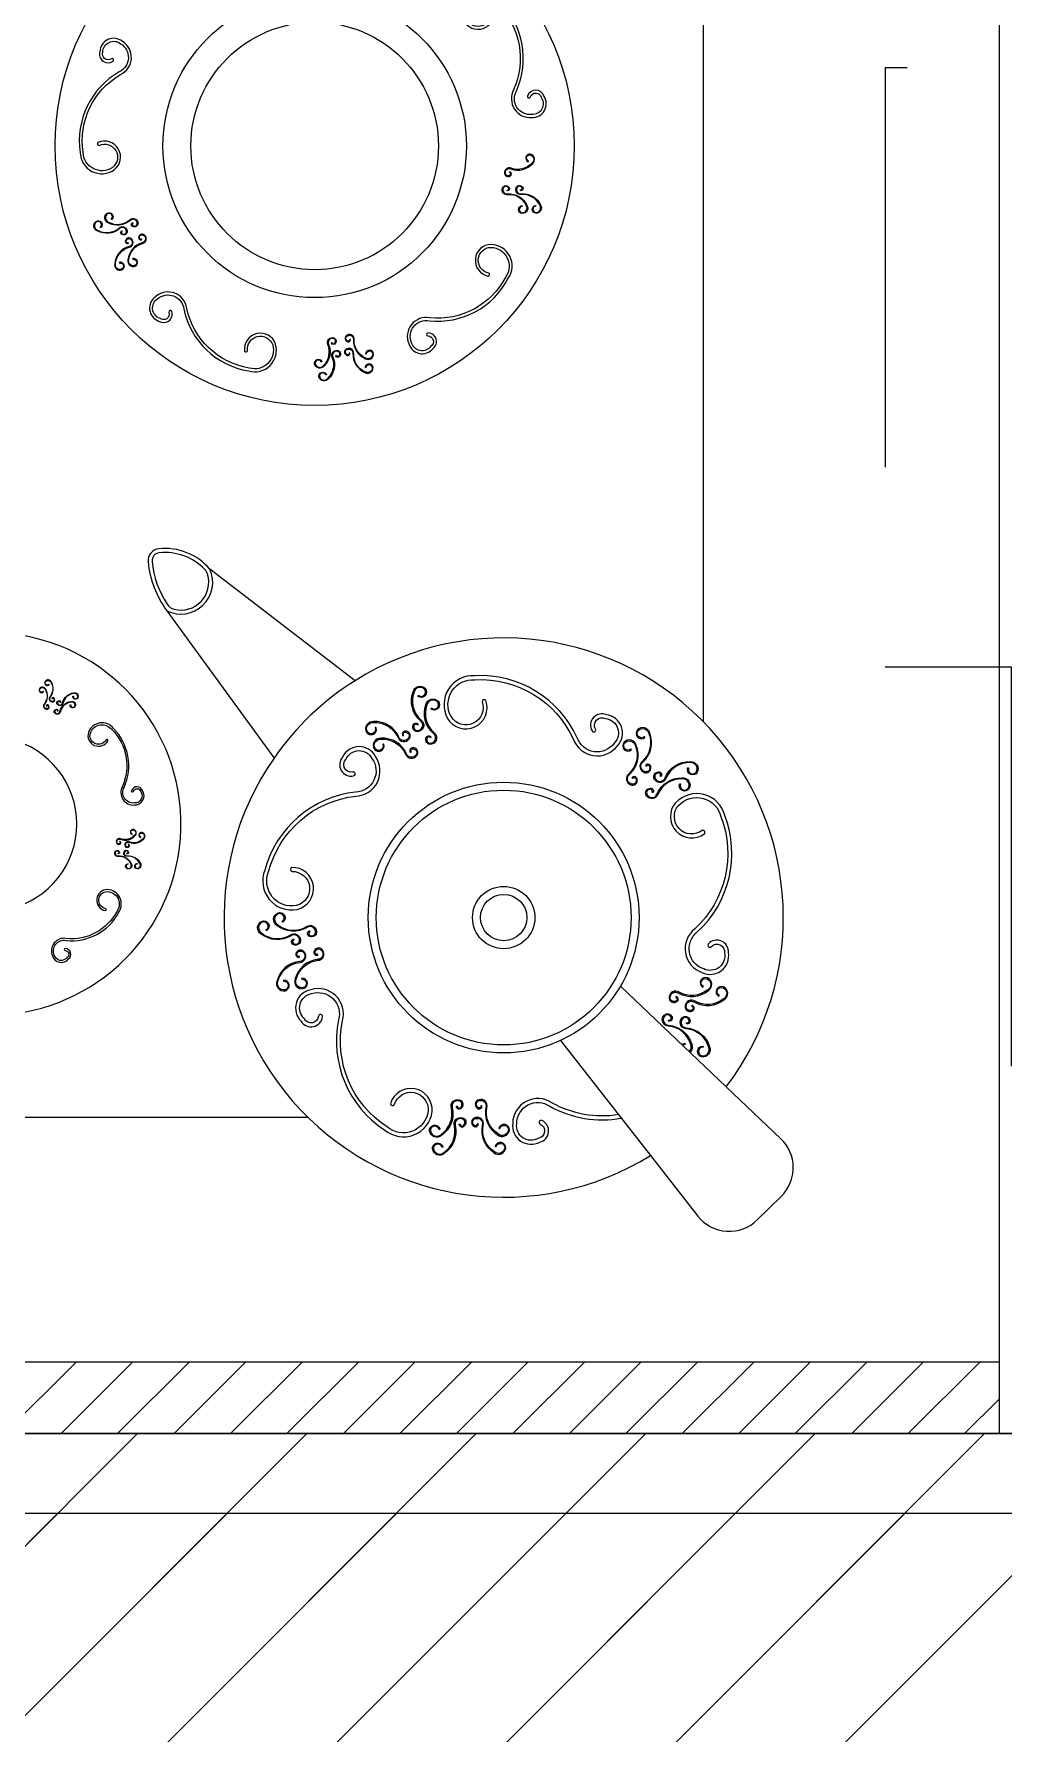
# Model space of a CAD drawing. Header units: millimetres. Extents: x 1999 to 2304, y 1614 to 1800.
# Drawn here: x 2039.6914 to 2039.9341, y 1635.4884 to 1635.9139 of the extents above; entities that cross this region are included whole.
import ezdxf

# ---------------------------------------------------------------- set-up
doc = ezdxf.new("R2010")
doc.units = ezdxf.units.MM
doc.header["$LTSCALE"] = 0.03
doc.linetypes.add('HIDDEN', pattern=[9.524999999999999, 6.35, -3.175])
doc.linetypes.add('HIDDEN2', pattern=[0.1875, 0.125, -0.0625])
for name, color, linetype in [('Construir Tijolos', 160, 'Continuous'), ('Demolir', 193, 'HIDDEN2'), ('Layout', 6, 'Continuous'), ('PL1', 1, 'Continuous')]:
    doc.layers.add(name, color=color, linetype=linetype)
pattern_1 = [(45, (0, 0), (-0.02121320343559642, 0.02121320343559643), [])]

# ---------------------------------------------------------------- blocks, each defined once
blk = doc.blocks.new('Café')
at = {"layer": 'Layout', "color": 250}
for p, q in [((-0.4499999997356099, 0.3000000005486072), (-0.4500000004527465, 0.09903343684987931)), ((-0.350966564713417, 0), (0, 0))]:
    blk.add_line(p, q, dxfattribs=at)
for points in [[(-0.3434057459171527, 0.1653000540313769, -0.9050331660209078), (-0.3427560682293915, 0.1661590647049707, -0.596243571333223), (-0.342886472781629, 0.1647924398471332, -0.3086248165771714), (-0.346487720807545, 0.1650281560064286, 0.5958408914528598), (-0.347798055142448, 0.1645742710311424, 0.6115136090079905), (-0.3470479612483359, 0.1638674318992344, 0.7168281961218632), (-0.3468800724408538, 0.1645281536934817, 0.988855708949305), (-0.3469481331330826, 0.1644233060064835, -0.7427467803439213), (-0.3470735877463085, 0.1639913473632078, -0.6304347326884606), (-0.3476758987026187, 0.1645464820776397, -0.6020962981092473), (-0.3465687604416416, 0.1649328540797796, 0.3083770235826342), (-0.3428298951866964, 0.1646806943304, 0.5930468563147251), (-0.3426864589828256, 0.166262888250003, 0.905033166019811), (-0.3434906898064582, 0.1652083496337582, 0.664168722733176)], [(-0.3977805563076799, 0.1496549001972198, -0.9050331660209078), (-0.3934891506096392, 0.1492760724822801, -0.596243571333223), (-0.3983990267647641, 0.1468168426376906, -0.3086248165771714), (-0.4052452977957728, 0.1595259493865342, 0.5958408914528598), (-0.4095658352489409, 0.1630045601286838, 0.6115136090079905), (-0.4103696766082976, 0.1589610411319882, 0.7168281961218632), (-0.4077733243011608, 0.1597945767371129, 0.988855708949305), (-0.4082732577303432, 0.15980272024035, -0.7427467803439213), (-0.410003990192763, 0.1593109881341661, -0.6304347326884606), (-0.4094007084759141, 0.1625314377793075, -0.6020962981092473), (-0.4057404284744734, 0.1595983594843347, 0.3083770235826342), (-0.398657742695832, 0.1463878040567579, 0.5930468563147251), (-0.3929893925501347, 0.149260503563255, 0.905033166019811), (-0.3982717781095744, 0.1497481827927913, 0.664168722733176)], [(-0.3467417780507276, 0.1584310349917359, 0.9050331660209078), (-0.3470152230938766, 0.1573893010395295, 0.596243571333223), (-0.3460217569386259, 0.1583367685757366, 0.3086248165771714), (-0.348433649168328, 0.1610214152910885, -0.5958408914528598), (-0.3488870918458815, 0.162331902409278, -0.6115136090079905), (-0.3478677744992638, 0.1621794041247995, -0.7168281961218632), (-0.3482832624381444, 0.1616389319233349, -0.988855708949305), (-0.3482429392151971, 0.1617572496124922, 0.7427467803439213), (-0.3479810104836361, 0.1621229282891363, 0.6304347326884606), (-0.348789722231686, 0.1622530758822904, 0.6020962981092473), (-0.3484088532673013, 0.1611440325441436, -0.3083770235826342), (-0.3458989487953659, 0.1583613934590176, -0.5930468563147251), (-0.3470537829157365, 0.1572703985143562, -0.905033166019811), (-0.3467222241401942, 0.1585544955532896, -0.664168722733176)], [(-0.3445754176236733, 0.157762910704605, 0.9050331660209078), (-0.344848862667277, 0.1567211767523986, 0.596243571333223), (-0.3438553965920619, 0.1576686443718245, 0.3086248165771714), (-0.3462672887412737, 0.1603532910039576, -0.5958408914528598), (-0.3467207314192819, 0.1616637781221471, -0.6115136090079905), (-0.3457014154905664, 0.1615112786244026, -0.7168281961218632), (-0.3461169020920352, 0.1609708077198775, -0.988855708949305), (-0.3460765788690878, 0.1610891254090348, 0.7427467803439213), (-0.3458146514749387, 0.1614548027887395, 0.6304347326884606), (-0.346623363222534, 0.1615849503818936, 0.6020962981092473), (-0.346242492921192, 0.1604759083411409, -0.3083770235826342), (-0.3437325897866685, 0.1576932679586207, -0.5930468563147251), (-0.3448874239065844, 0.1566022730139593, -0.905033166019811), (-0.3445558637126851, 0.1578863712657039, -0.664168722733176)], [(-0.3416020078575457, 0.1638852763858267, -0.9050331660209078), (-0.3409523315067418, 0.1647442857633905, -0.596243571333223), (-0.341082734722022, 0.163377662201583, -0.3086248165771714), (-0.3446839840848952, 0.163613377063939, 0.5958408914528598), (-0.3459943170823863, 0.1631594933855922, 0.6115136090079905), (-0.3452442232692192, 0.1624526543373577, 0.7168281961218632), (-0.3450763357182041, 0.1631133747514468, 0.988855708949305), (-0.3451443950730209, 0.163008528361388, -0.7427467803439213), (-0.3452698496862467, 0.1625765697176575, -0.6304347326884606), (-0.345872160642557, 0.1631317044320895, -0.6020962981092473), (-0.3447650237189919, 0.1635180751377447, 0.3083770235826342), (-0.3410261571266346, 0.1632659166853045, 0.5930468563147251), (-0.3408827210037089, 0.1648481106881263, 0.905033166019811), (-0.3416869517463965, 0.163793571988208, 0.664168722733176)], [(-0.3554724577147681, 0.1495460012006333, -0.9050331660209078), (-0.3537860545156946, 0.153510307333363, -0.596243571333223), (-0.3529644230657141, 0.148080794141606, -0.3086248165771714), (-0.3671671169136062, 0.1454969327928666, 0.5958408914528598), (-0.3718105906650635, 0.1424628060494797, 0.6115136090079905), (-0.3682133768852509, 0.1404487926970432, 0.7168281961218632), (-0.3682037989592573, 0.1431756473930363, 0.988855708949305), (-0.3683660318847615, 0.1427026984333679, -0.7427467803439213), (-0.3684331932154237, 0.1409047194197228, -0.6304347326884606), (-0.3713095981679544, 0.1424736496319383, -0.6020962981092473), (-0.3673889866854552, 0.1450484114884603, 0.3083770235826342), (-0.3526363309883891, 0.1477021597265775, 0.5930468563147251), (-0.353616814005818, 0.1539807931740143, 0.905033166019811), (-0.3557129718460601, 0.1491076473967041, 0.664168722733176)], [(-0.2066130686157521, 0.1513153090213564, -0.9050331660209078), (-0.2121548027894278, 0.1479913872267389, -0.596243571333223), (-0.2083647917061171, 0.15530465408483, -0.3086248165771714), (-0.1888513294525183, 0.1459180341225874, 0.5958408914528598), (-0.1805412320231881, 0.1455059766549311, 0.6115136090079905), (-0.1831308327614352, 0.1511216160388358, 0.7168281961218632), (-0.1855466619404069, 0.1478209537958719, 0.988855708949305), (-0.1849328005669122, 0.1482518514580988, -0.7427467803439213), (-0.183266060605547, 0.1503745310405975, -0.6304347326884606), (-0.1811587604379383, 0.1459345306702744, -0.6020962981092473), (-0.1881866337398606, 0.1462667079504172, 0.3083770235826342), (-0.2084291070932522, 0.1560534078930687, 0.5930468563147251), (-0.2127749985588707, 0.1475696561246878, 0.905033166019811), (-0.2059347139675083, 0.1516352059638848, 0.664168722733176)], [(-0.2270815724573367, 0.1509515583593384, 0.9050331660209078), (-0.2258312671024214, 0.1519746388066778, 0.596243571333223), (-0.2278722238193041, 0.1517007799775456, 0.3086248165771714), (-0.2273123258705709, 0.1463163803405223, -0.5958408914528598), (-0.2279174881623476, 0.144326280678797, -0.6115136090079905), (-0.2290199992075941, 0.1454100516239123, -0.7168281961218632), (-0.2280392728152947, 0.1456996019442158, -0.988855708949305), (-0.2281925243546539, 0.1455915721344354, 0.7427467803439213), (-0.2288327924616169, 0.1453787480463689, 0.6304347326884606), (-0.2279661484490134, 0.14450778726723, 0.6020962981092473), (-0.2274505251243681, 0.1461894433405178, -0.3083770235826342), (-0.2280429647298661, 0.1517791743863199, -0.5930468563147251), (-0.2256796380097512, 0.1520849327562246, -0.905033166019811), (-0.227214154342164, 0.1508189765536372, -0.664168722733176)], [(-0.2250417100499362, 0.1482307403725827, 0.9050331660209078), (-0.2237914047764207, 0.1492538209031409, 0.596243571333223), (-0.2258323614933033, 0.1489799620740087, 0.3086248165771714), (-0.2252724635445702, 0.1435955624369853, -0.5958408914528598), (-0.2258776258363469, 0.1416054627752601, -0.6115136090079905), (-0.2269801368815934, 0.1426892337199206, -0.7168281961218632), (-0.225999410489294, 0.1429787840402241, -0.988855708949305), (-0.2261526619472534, 0.1428707541472249, 0.7427467803439213), (-0.2267929301356162, 0.1426579301428319, 0.6304347326884606), (-0.2259262861230127, 0.1417869693641478, 0.6020962981092473), (-0.2254106627983674, 0.1434686254365261, -0.3083770235826342), (-0.2260031024038653, 0.149058356482783, -0.5930468563147251), (-0.2236397756837505, 0.1493641148526876, -0.905033166019811), (-0.2251742920157085, 0.1480981586501002, -0.664168722733176)], [(-0.3866324583946152, 0.1440971565239124, 0.9050331660209078), (-0.3877077050319713, 0.1440353038033209, 0.596243571333223), (-0.3864996125230391, 0.1433832450743466, 0.3086248165771714), (-0.3846916776119542, 0.1465066917539843, -0.5958408914528598), (-0.383585451100771, 0.1473429054776716, -0.6115136090079905), (-0.3834155001154613, 0.1463263528257812, -0.7168281961218632), (-0.3840579116435947, 0.1465544898460394, -0.988855708949305), (-0.3839329252987227, 0.1465527017098793, 0.7427467803439213), (-0.3835042041182533, 0.1464165937059079, 0.6304347326884606), (-0.3836303315920304, 0.1472259424126605, 0.6020962981092473), (-0.3845673987166265, 0.1465210007004316, -0.3083770235826342), (-0.386438243244811, 0.1432740581699363, -0.5930468563147251), (-0.3878327054867441, 0.1440352336890101, -0.905033166019811), (-0.3865089978494325, 0.1441167103293992, -0.664168722733176)], [(-0.3865984416793253, 0.1418303629493494, 0.9050331660209078), (-0.3876736869797242, 0.1417685115252425, 0.596243571333223), (-0.386465594470792, 0.141116452796723, 0.3086248165771714), (-0.3846576594787621, 0.144239899393142, -0.5958408914528598), (-0.3835514343854811, 0.1450761119031085, -0.6115136090079905), (-0.3833814834001714, 0.1440595592516729, -0.7168281961218632), (-0.3840238949292143, 0.1442876962714763, -0.988855708949305), (-0.3838989071650758, 0.144285909349037, 0.7427467803439213), (-0.3834701859850611, 0.1441498013446108, 0.6304347326884606), (-0.3835963135397833, 0.1449591501345822, 0.6020962981092473), (-0.3845333805834343, 0.1442542083391345, -0.3083770235826342), (-0.3864042265295211, 0.141007264595828, -0.5930468563147251), (-0.387798687434497, 0.1417684414118412, -0.905033166019811), (-0.3864749797162403, 0.1418499179681021, -0.664168722733176)], [(-0.3798568914226053, 0.1408943975898183, -0.9050331660209078), (-0.3788391617358684, 0.1405419670691117, -0.596243571333223), (-0.3801791970236081, 0.1402436779403615, -0.3086248165771714), (-0.381067864239867, 0.1437415093532763, 0.5958408914528598), (-0.3819044499759912, 0.1448474524222547, 0.6115136090079905), (-0.3823449022952445, 0.1439156457086028, 0.7168281961218632), (-0.3816646386699176, 0.1439601485235471, 0.988855708949305), (-0.3817853858399758, 0.1439924773612802, -0.7427467803439213), (-0.3822349698530161, 0.1439783102014189, -0.6304347326884606), (-0.3818931301243538, 0.1447226878403853, -0.6020962981092473), (-0.3811835448314014, 0.143789131984704, 0.3083770235826342), (-0.3802679885397993, 0.140155338781824, 0.5930468563147251), (-0.3787189089362073, 0.1405078471007073, 0.905033166019811), (-0.3799703555082488, 0.1409468461088181, 0.664168722733176)], [(-0.3790687424643693, 0.1430470453069574, -0.9050331660209078), (-0.3780510141145896, 0.1426946134897662, -0.596243571333223), (-0.3793910479839724, 0.1423963255747367, -0.3086248165771714), (-0.3802797165376433, 0.1458941556902573, 0.5958408914528598), (-0.3811163010177552, 0.1470001001393939, 0.6115136090079905), (-0.3815567532560635, 0.1460682933425232, 0.7168281961218632), (-0.3808764896307366, 0.1461127961574675, 0.988855708949305), (-0.3809972368817398, 0.1461451250788741, -0.7427467803439213), (-0.381446822151247, 0.1461309565383999, -0.6304347326884606), (-0.38110498242213, 0.1468753341773663, -0.6020962981092473), (-0.3803953958731654, 0.1459417797027527, 0.3083770235826342), (-0.3794798409185205, 0.1423079852024784, 0.5930468563147251), (-0.3779307612339835, 0.1426604934376883, 0.905033166019811), (-0.379182207806025, 0.1430994924457991, 0.664168722733176)], [(-0.2360878342014985, 0.1461435020614772, -0.9050331660209078), (-0.2376336053885097, 0.1456738769152253, -0.596243571333223), (-0.2362704332103931, 0.1472173366678362, -0.3086248165771714), (-0.2321080525248362, 0.1437561479478973, 0.5958408914528598), (-0.2301177485510379, 0.1431516565467064, 0.6115136090079905), (-0.2304048025393968, 0.1446707643603986, 0.7168281961218632), (-0.2311910825724226, 0.1440169856737157, 0.988855708949305), (-0.2310160488273141, 0.1440842135802995, -0.7427467803439213), (-0.2304829577892633, 0.144497795872212, -0.6304347326884606), (-0.2302414878154195, 0.1432930815353757, -0.6020962981092473), (-0.2319256834630323, 0.1438003486005073, 0.3083770235826342), (-0.2362405689095795, 0.1474028256061501, 0.5930468563147251), (-0.2378096188640484, 0.145609256417174, 0.905033166019811), (-0.2359039008692889, 0.1461798935406478, 0.664168722733176)], [(-0.2351463308118582, 0.1428363175255072, -0.9050331660209078), (-0.2366921019993242, 0.1423666923788005, -0.596243571333223), (-0.23532893115771, 0.1439101508349268, -0.3086248165771714), (-0.2311665491356507, 0.140448963412382, 0.5958408914528598), (-0.2291762464988096, 0.1398444707137969, 0.6115136090079905), (-0.2294632991502112, 0.1413635798244286, 0.7168281961218632), (-0.2302495791832371, 0.1407098011377457, 0.988855708949305), (-0.2300745454376738, 0.1407770290438748, -0.7427467803439213), (-0.229541454399623, 0.141190611336242, -0.6304347326884606), (-0.229299984426234, 0.1399858969998604, -0.6020962981092473), (-0.2309841800729373, 0.1404931640645373, 0.3083770235826342), (-0.2352990655199392, 0.1440956410701801, 0.5930468563147251), (-0.2368681154744081, 0.142302071881204, 0.905033166019811), (-0.2349623974791939, 0.1428727090046777, 0.664168722733176)], [(-0.2580510389275332, 0.114145345763518, -0.9050331660209078), (-0.2566022908272316, 0.1078476948950993, -0.596243571333223), (-0.262386443665946, 0.1137121329666115, -0.3086248165771714), (-0.2474292455444811, 0.1293699146963263, 0.5958408914528598), (-0.2444693940883553, 0.1371459535093891, 0.6115136090079905), (-0.2506104165563556, 0.1364184254612155, 0.7168281961218632), (-0.2482178316968202, 0.1331008743068196, 0.988855708949305), (-0.2484379459992851, 0.1338178472146865, -0.7427467803439213), (-0.2499416826972265, 0.1360589535775034, -0.6304347326884606), (-0.2450678005861846, 0.1366910809883848, -0.6020962981092473), (-0.2475554524125982, 0.1301098243302476, 0.3083770235826342), (-0.2631184258102621, 0.1138823430760567, 0.5930468563147251), (-0.2563928522131391, 0.1071275309859629, 0.905033166019811), (-0.2581456561897539, 0.1148893533877526, 0.664168722733176)], [(-0.4030466874892227, 0.1094430670512452, 0.9050331660209078), (-0.4011795290539339, 0.110517142830588, 0.596243571333223), (-0.4039239267540324, 0.1106005292397754, 0.3086248165771714), (-0.4043577996840213, 0.1033956718641207, -0.5958408914528598), (-0.4055864793281216, 0.1009092505053673, -0.6115136090079905), (-0.4068012463408195, 0.1025746006742452, -0.7168281961218632), (-0.4054481661069076, 0.1027423199951158, -0.988855708949305), (-0.40567324964195, 0.1026335203512758, 0.7427467803439213), (-0.4065617801138615, 0.1024927282726935, 0.6304347326884606), (-0.4056110361466381, 0.1011585999747808, 0.6020962981092473), (-0.4045671930580284, 0.1032587272387104, -0.3083770235826342), (-0.4041314947148749, 0.1107407707616517, -0.5930468563147251), (-0.4009560865310959, 0.1106292745246833, -0.905033166019811), (-0.4032499184813787, 0.1092974756809895, -0.664168722733176)], [(-0.4159395170863718, 0.1050757985702262, -0.9050331660209078), (-0.418075054397832, 0.1047940159745053, -0.596243571333223), (-0.4159463051541934, 0.1065281133481335, -0.3086248165771714), (-0.4112230768137124, 0.101070154216643, 0.5958408914528598), (-0.4087362422856131, 0.09984231169784152, 0.6115136090079905), (-0.4087836479052385, 0.1019030893028798, 0.7168281961218632), (-0.4099601088150848, 0.1012139612774376, 0.988855708949305), (-0.4097152401554922, 0.1012643511151623, -0.7427467803439213), (-0.4089240593812065, 0.1016925387405649, -0.6304347326884606), (-0.4088682777387476, 0.1000552541821094, -0.6020962981092473), (-0.4109735631877811, 0.1010886580145893, 0.3083770235826342), (-0.4158666975781671, 0.1067656326038673, 0.5930468563147251), (-0.4183206455645632, 0.1047472685848447, 0.905033166019811), (-0.4156896416620839, 0.1050836904722132, 0.664168722733176)], [(-0.4009546869415317, 0.1054204365639748, 0.9050331660209078), (-0.3990875285066977, 0.1064945123428629, 0.596243571333223), (-0.4018319262063414, 0.106577898752505, 0.3086248165771714), (-0.4022657991367851, 0.09937304137685032, -0.5958408914528598), (-0.4034944787804307, 0.09688662001809689, -0.6115136090079905), (-0.4047092471305405, 0.09855196888958062, -0.7168281961218632), (-0.4033561655592166, 0.09871968950784549, -0.988855708949305), (-0.403581249094259, 0.09861088986355071, 0.7427467803439213), (-0.4044697809035824, 0.0984700964884837, 0.6304347326884606), (-0.4035190369368138, 0.09713596819011627, 0.6020962981092473), (-0.4024751925103374, 0.09923609675144007, -0.3083770235826342), (-0.4020394941671839, 0.1067181402739266, -0.5930468563147251), (-0.3988640859834049, 0.1066066440374129, -0.905033166019811), (-0.4011579192710997, 0.1052748438967797, -0.664168722733176)], [(-0.3884400610386365, 0.1030593401431474, -0.9050331660209078), (-0.3969822091089554, 0.1019322112236409, -0.596243571333223), (-0.3884672094609414, 0.1088686033120325, -0.3086248165771714), (-0.369574299947999, 0.08703676272835992, 0.5958408914528598), (-0.3596269580675653, 0.08212539679362862, 0.6115136090079905), (-0.3598165828966557, 0.09036850428702792, 0.7168281961218632), (-0.3645224253600645, 0.0876119936481814, 0.988855708949305), (-0.3635429495479912, 0.08781355446382122, -0.7427467803439213), (-0.3603782303794105, 0.08952630099093994, -0.6304347326884606), (-0.36015510389052, 0.08297716283988166, -0.6020962981092473), (-0.3685762454429096, 0.08711077791832622, 0.3083770235826342), (-0.3881487829239632, 0.109818676192674, 0.5930468563147251), (-0.3979645709387114, 0.1017452240910757, 0.905033166019811), (-0.3874405593414849, 0.1030909077488218, 0.664168722733176)], [(-0.4154198626074503, 0.1005205571721604, -0.9050331660209078), (-0.4175553999189106, 0.1002387745759847, -0.596243571333223), (-0.415426650675272, 0.1019728719496129, -0.3086248165771714), (-0.410703422334791, 0.09651491281812241, 0.5958408914528598), (-0.4082165878876367, 0.09528707038299444, 0.6115136090079905), (-0.408263993426317, 0.09734784790481399, 0.7168281961218632), (-0.4094404543361634, 0.09665871987891705, 0.988855708949305), (-0.4091955857579705, 0.09670910980076997, -0.7427467803439213), (-0.408404404902285, 0.09713729734204435, -0.6304347326884606), (-0.4083486233407712, 0.09550001286680754, -0.6020962981092473), (-0.4104539087088597, 0.09653341661561399, 0.3083770235826342), (-0.4153470430992456, 0.1022103912048919, 0.5930468563147251), (-0.4178009910856417, 0.1001920271863241, 0.905033166019811), (-0.4151699871831624, 0.1005284490732379, 0.664168722733176)], [(-0.4468902141834405, 0.07739039406743586, -0.9050331660209078), (-0.4484579197114726, 0.06891802584988227, -0.596243571333223), (-0.4524235409357971, 0.0791597358259537, -0.3086248165771714), (-0.4258219964540331, 0.09038155130230052, 0.5958408914528598), (-0.4180771114515665, 0.09832433862567314, 0.6115136090079905), (-0.4259753708033713, 0.1006912550895436, 0.7168281961218632), (-0.4248079586291169, 0.09536392424462292, 0.988855708949305), (-0.4246969790633557, 0.09635774774261563, -0.7427467803439213), (-0.4253479458452603, 0.0998968419247035, -0.6304347326884606), (-0.419050395791146, 0.09808525195677475, -0.6020962981092473), (-0.4255839736269991, 0.09135362875787223, 0.3083770235826342), (-0.4532287148012983, 0.07975616606137237, 0.5930468563147251), (-0.4485836499247853, 0.0679259620772541, 0.905033166019811), (-0.4466113731159567, 0.07835073202687681, 0.664168722733176)], [(-0.2640302076124499, 0.09456623746609694, 0.9050331660209078), (-0.2646168493829464, 0.09607149679186477, 0.596243571333223), (-0.2649870841833035, 0.09404580471846202, 0.3086248165771714), (-0.2596931971334016, 0.0929144300025655, -0.5958408914528598), (-0.2579875052538227, 0.09172391165202498, -0.6115136090079905), (-0.2593589275033992, 0.09101026320331584, -0.7168281961218632), (-0.2593312454164334, 0.09203246474544358, -0.988855708949305), (-0.2592758600117122, 0.09185333183177136, 0.7427467803439213), (-0.2592713063258998, 0.09117863513893099, 0.6304347326884606), (-0.2581751659631664, 0.09173372073246355, 0.6020962981092473), (-0.2596151799798463, 0.0927437674176872, -0.3083770235826342), (-0.265114403141979, 0.09390764659474371, -0.5930468563147251), (-0.2646748883180408, 0.09624978866258971, -0.905033166019811), (-0.2639450840988502, 0.09439917409690679, -0.664168722733176)], [(-0.2608122032402207, 0.0956654834112669, 0.9050331660209078), (-0.2613988450912075, 0.09717074282025351, 0.596243571333223), (-0.2617690798920194, 0.09514505074776025, 0.3086248165771714), (-0.2564751940976748, 0.09401367465125077, -0.5958408914528598), (-0.2547695022185508, 0.09282315630071025, -0.6115136090079905), (-0.2561409232125698, 0.09210950923170458, -0.7168281961218632), (-0.2561132410437494, 0.09313171069061355, -0.988855708949305), (-0.256057855639483, 0.09295257777694133, 0.7427467803439213), (-0.2560533020346156, 0.09227788116731972, 0.6304347326884606), (-0.2549571615913919, 0.09283296667717877, 0.6020962981092473), (-0.2563971756071624, 0.09384301336285716, -0.3083770235826342), (-0.2618964001071618, 0.09500689124297423, -0.5930468563147251), (-0.2614568853641686, 0.09734903339449374, -0.905033166019811), (-0.2607270810635782, 0.09549841874513731, -0.664168722733176)], [(-0.2622405616270953, 0.08451500120236233, -0.9050331660209078), (-0.262271590598175, 0.08289976442574698, -0.596243571333223), (-0.2633182650879462, 0.08467317235954397, -0.3086248165771714), (-0.258740233115077, 0.0875622657204076, 0.5958408914528598), (-0.2575502886970753, 0.0892683594142909, 0.6115136090079905), (-0.2590837514503619, 0.08946478539155578, 0.7168281961218632), (-0.2587049453622967, 0.08851495933276965, 0.988855708949305), (-0.2587147941571857, 0.08870220064272871, -0.7427467803439213), (-0.258943399857344, 0.08933700451780169, -0.6304347326884606), (-0.2577230293668435, 0.08919437946678954, -0.6020962981092473), (-0.258725914513434, 0.08774936831650848, 0.3083770235826342), (-0.263485446224422, 0.08475889503279177, 0.5930468563147251), (-0.2622645254250529, 0.08271239677424091, 0.905033166019811), (-0.2622183332050554, 0.08470117982051306, 0.664168722733176)], [(-0.2588043008013301, 0.08438844840748061, -0.9050331660209078), (-0.2588353311089122, 0.08277321033438056, -0.596243571333223), (-0.259882004181236, 0.08454661948098874, -0.3086248165771714), (-0.2553039722083668, 0.08743571284230711, 0.5958408914528598), (-0.2541140292078126, 0.08914180532292448, 0.6115136090079905), (-0.2556474919615539, 0.08933823130018936, 0.7168281961218632), (-0.2552686845360768, 0.08838840653788793, 0.988855708949305), (-0.2552785333309657, 0.088575647847847, -0.7427467803439213), (-0.2555071403685361, 0.08921045042598053, -0.6304347326884606), (-0.2542867698775808, 0.08906782537496838, -0.6020962981092473), (-0.2552896550241712, 0.08762281422514206, 0.3083770235826342), (-0.2600491867356141, 0.08463234094142535, 0.5930468563147251), (-0.2588282645178879, 0.08258584389568568, 0.905033166019811), (-0.2587820737167021, 0.08457462572914665, 0.664168722733176)], [(-0.3567170958253882, 0.08027687104305414, -0.9050331660209078), (-0.3576450036844108, 0.08222081235300038, -0.596243571333223), (-0.3553379590975965, 0.0807321159866774, -0.3086248165771714), (-0.3590692299180773, 0.07455345740055463, 0.5958408914528598), (-0.3594685023886086, 0.0718089127074677, 0.6115136090079905), (-0.3575232359571601, 0.07249081401261037, 0.7168281961218632), (-0.3585421823327124, 0.07339674165979204, 0.988855708949305), (-0.3584185893569156, 0.07317942923538112, -0.7427467803439213), (-0.3577668713382991, 0.0725592898778018, -0.6304347326884606), (-0.3593067839019568, 0.07200028986864027, -0.6020962981092473), (-0.3589745273316112, 0.07432187435398419, 0.3083770235826342), (-0.355087465532506, 0.08072980321395562, 0.5930468563147251), (-0.3577653543584347, 0.08243993725164955, 0.905033166019811), (-0.3566323742802524, 0.08004166435449633, 0.664168722733176)], [(-0.3525453850306803, 0.08217873955510413, -0.9050331660209078), (-0.3534732942266601, 0.08412267956765618, -0.596243571333223), (-0.351166248221034, 0.08263398441459913, -0.3086248165771714), (-0.3548975191229147, 0.07645532591260462, 0.5958408914528598), (-0.355296791593446, 0.07371078121951768, 0.6115136090079905), (-0.3533515264994094, 0.07439268122772091, 0.7168281961218632), (-0.3543704715375497, 0.07529861017138728, 0.988855708949305), (-0.3542468785622077, 0.07508129774697636, -0.7427467803439213), (-0.3535951618800937, 0.0744611570924576, -0.6304347326884606), (-0.3551350744442061, 0.07390215708375081, -0.6020962981092473), (-0.3548028178734057, 0.07622374156954947, 0.3083770235826342), (-0.3509157560747553, 0.08263167042861141, 0.5930468563147251), (-0.353593644900684, 0.08434180446630535, 0.905033166019811), (-0.352460664822047, 0.08194353156960688, 0.664168722733176)], [(-0.3444077622070836, 0.07126648956210602, 0.9050331660209078), (-0.342809272424347, 0.06982262312914145, 0.596243571333223), (-0.34357803188459, 0.07245846954111812, 0.3086248165771714), (-0.3505643320909257, 0.07064468310346683, -0.5958408914528598), (-0.3533087426067141, 0.0710448798720904, -0.6115136090079905), (-0.3521002856427913, 0.07271481377011924, -0.7168281961218632), (-0.3515226489507768, 0.07147978703079616, -0.988855708949305), (-0.3516956785765615, 0.07166023299561175, 0.7427467803439213), (-0.352104151137155, 0.07246176858944864, 0.6304347326884606), (-0.3530791874095485, 0.07114528850189572, 0.6020962981092473), (-0.3507592810697133, 0.07080150900929993, -0.3083770235826342), (-0.3435087970651693, 0.07269921414382452, -0.5930468563147251), (-0.3426335811859644, 0.0696447676298817, -0.905033166019811), (-0.3446090299762545, 0.07141478405065982, -0.664168722733176)], [(-0.2385955098716295, 0.05373877921647363, -0.9050331660209078), (-0.2321584006554076, 0.05317053829321594, -0.596243571333223), (-0.2395232135509104, 0.04948169482304365, -0.3086248165771714), (-0.2497926207656747, 0.06854535429783937, 0.5958408914528598), (-0.2562734289508626, 0.07376326846588199, 0.6115136090079905), (-0.2574791889846892, 0.0676979919162477, 0.7168281961218632), (-0.2535846604837388, 0.06894829528209812, 0.988855708949305), (-0.2543345613357815, 0.0689605099300934, -0.7427467803439213), (-0.2569306607797444, 0.06822291120579393, -0.6304347326884606), (-0.2560257361587901, 0.07305358757639624, -0.6020962981092473), (-0.2505353161554922, 0.06865397013461916, 0.3083770235826342), (-0.2399112881157635, 0.04883813630340228, 0.5930468563147251), (-0.2314087635254509, 0.05314718487306891, 0.905033166019811), (-0.2393323419451008, 0.05387870380036475, 0.664168722733176)], [(-0.4530029824236408, 0.06621789515367027, 0.9050331660209078), (-0.4534475049354114, 0.06832557687476992, 0.596243571333223), (-0.4543748758319452, 0.06574126688366277, 0.3086248165771714), (-0.4476567235774382, 0.06310220673850608, -0.5958408914528598), (-0.4456716795948523, 0.06116531631579392, -0.6115136090079905), (-0.4476309039814623, 0.06052462523649638, -0.7168281961218632), (-0.4473722900270332, 0.06186330932524697, -0.988855708949305), (-0.4473383705990273, 0.06161562063681458, 0.7427467803439213), (-0.4474790403519364, 0.06072707050799409, 0.6304347326884606), (-0.4459164127251825, 0.06121901329134971, 0.6020962981092473), (-0.4475911870836171, 0.0628607441202007, -0.3083770235826342), (-0.4545723961846306, 0.06558719490277554, -0.5930468563147251), (-0.4534851013590924, 0.06857273335009495, -0.905033166019811), (-0.4529273177613504, 0.06597962088227405, -0.664168722733176)], [(-0.3475870484153347, 0.06803381763739935, 0.9050331660209078), (-0.3459885572951862, 0.06658995250091948, 0.596243571333223), (-0.3467573180123509, 0.06922579753273794, 0.3086248165771714), (-0.3537436182182319, 0.06741201109463191, -0.5958408914528598), (-0.3564880288149652, 0.06781220794692899, -0.6115136090079905), (-0.3552795705140852, 0.06948214314144252, -0.7168281961218632), (-0.3547019351590279, 0.06824711510563475, -0.988855708949305), (-0.3548749647852674, 0.06842756107090509, 0.7427467803439213), (-0.3552834372644611, 0.06922909658106846, 0.6304347326884606), (-0.3562584722003521, 0.06791261778954549, 0.6020962981092473), (-0.3539385658596075, 0.0675688382978592, -0.3083770235826342), (-0.346688081855973, 0.06946654343238379, -0.5930468563147251), (-0.3458128673946703, 0.06641209570472029, -0.905033166019811), (-0.3477883161849604, 0.06818211212595315, -0.664168722733176)], [(-0.4574751944273885, 0.06547134723251702, 0.9050331660209078), (-0.4579197181951713, 0.06757902757300371, 0.596243571333223), (-0.4588470890917051, 0.06499471758235131, 0.3086248165771714), (-0.4521289369185979, 0.06235565752086814, -0.5958408914528598), (-0.450143892855067, 0.06041876701402771, -0.6115136090079905), (-0.4521031172412222, 0.05977807593518492, -0.7168281961218632), (-0.4518445032872478, 0.06111676002393551, -0.988855708949305), (-0.4518105838592419, 0.06086907133550312, 0.7427467803439213), (-0.451951253612151, 0.05998052120622788, 0.6304347326884606), (-0.4503886259849423, 0.06047246398912876, 0.6020962981092473), (-0.4520634003438317, 0.06211419481888925, -0.3083770235826342), (-0.4590446081074333, 0.06484064689794877, -0.5930468563147251), (-0.457957314619307, 0.06782618404832874, -0.905033166019811), (-0.4573995310215651, 0.06523307158096259, -0.664168722733176)], [(-0.3459653515619721, 0.05540208185294659, -0.9050331660209078), (-0.3496769842540743, 0.06317784571029961, -0.596243571333223), (-0.3404488029887034, 0.05722306258786602, -0.3086248165771714), (-0.3553738864334264, 0.03250842841208623, 0.5958408914528598), (-0.3569709777343633, 0.02153024842647255, 0.6115136090079905), (-0.3491899132636718, 0.02425785226643029, 0.7168281961218632), (-0.3532656962543115, 0.02788156561501864, 0.988855708949305), (-0.3527713255261915, 0.02701231445399799, -0.7427467803439213), (-0.3501644548687182, 0.02453175581041478, -0.6304347326884606), (-0.3563241050437682, 0.02229575569054987, -0.6020962981092473), (-0.3549950788424212, 0.03158209371650855, 0.3083770235826342), (-0.3394468314836558, 0.05721380898677353, 0.5930468563147251), (-0.3501583868696798, 0.06405434522167752, 0.905033166019811), (-0.3456264665546769, 0.05446125363351939, 0.664168722733176)], [(-0.1751333619813522, 0.05357543072204862, -0.9050331660209078), (-0.1726037565554179, 0.05952189061144963, -0.596243571333223), (-0.1713713107578769, 0.05137761956848408, -0.3086248165771714), (-0.1926753494021796, 0.04750182936550118, 0.5958408914528598), (-0.1996405614472678, 0.04295063803692756, 0.6115136090079905), (-0.1942447394408191, 0.0399296193054397, 0.7168281961218632), (-0.1942303738483133, 0.04401990001042577, 0.988855708949305), (-0.1944737232370244, 0.04331047657160525, -0.7427467803439213), (-0.1945744639360782, 0.04061350938900432, -0.6304347326884606), (-0.1988890727830039, 0.04296690349383425, -0.6020962981092473), (-0.1930081548093767, 0.04682904684432287, 0.3083770235826342), (-0.1708791712239872, 0.05080966915966201, 0.5930468563147251), (-0.1723498957894662, 0.06022761937219911, 0.905033166019811), (-0.1754941318004057, 0.05291790127148488, 0.664168722733176)], [(-0.4573057793745647, 0.05185997587051361, -0.9050331660209078), (-0.4576977054630333, 0.04974188418174208, -0.596243571333223), (-0.4586891111239311, 0.05230231137267083, -0.3086248165771714), (-0.452038723939495, 0.05510776615147961, 0.5958408914528598), (-0.4501025037320687, 0.05709346205168231, 0.6115136090079905), (-0.4520770678814188, 0.05768519179520126, 0.7168281961218632), (-0.4517852145036159, 0.05635335940843333, 0.988855708949305), (-0.4517574702808815, 0.05660181463400704, -0.7427467803439213), (-0.4519202120168302, 0.05748658822159314, -0.6304347326884606), (-0.4503458245230831, 0.05703369075018827, -0.6020962981092473), (-0.4519792192963905, 0.05535078460553677, 0.3083770235826342), (-0.4588904045699564, 0.05245141891037974, 0.5930468563147251), (-0.4577291376617723, 0.04949386854178783, 0.905033166019811), (-0.4572360685001513, 0.05210006107137133, 0.664168722733176)], [(-0.4528129046775575, 0.05094655016483784, -0.9050331660209078), (-0.4532048307660261, 0.04882845847697581, -0.596243571333223), (-0.4541962363455241, 0.05138888558423105, -0.3086248165771714), (-0.4475458505798997, 0.0541943391497739, 0.5958408914528598), (-0.4456096290355163, 0.05618003634646129, 0.6115136090079905), (-0.4475841945213688, 0.0567717647930408, 0.7168281961218632), (-0.4472923411435659, 0.05543993240627287, 0.988855708949305), (-0.4472645955838743, 0.05568838892924077, -0.7427467803439213), (-0.447427337238878, 0.05657316243269861, -0.6304347326884606), (-0.4458529497455856, 0.05612026496174849, -0.6020962981092473), (-0.4474863445993833, 0.05443735890031576, 0.3083770235826342), (-0.4543975298724945, 0.05153799320561347, 0.5930468563147251), (-0.4532362643017223, 0.04858044154008212, 0.905033166019811), (-0.4527431951401013, 0.05118663406921087, 0.664168722733176)], [(-0.2218733636700563, 0.04540216305849754, 0.9050331660209078), (-0.2234862329978569, 0.0453093846676893, 0.596243571333223), (-0.2216740928975014, 0.04433129787139478, 0.3086248165771714), (-0.2189621904904016, 0.04901646784901459, -0.5958408914528598), (-0.2173028527695351, 0.05027078653120043, -0.6115136090079905), (-0.2170479249539312, 0.04874595884984956, -0.7168281961218632), (-0.2180115429159741, 0.04908816373153968, -0.988855708949305), (-0.2178240620205543, 0.04908548278308444, 0.7427467803439213), (-0.2171809809183287, 0.04888132012820279, 0.6304347326884606), (-0.2173701722099395, 0.05009534327155052, 0.6020962981092473), (-0.2187757721471826, 0.04903793126823075, -0.3083770235826342), (-0.221582040357589, 0.04416751625967663, -0.5930468563147251), (-0.2236737323842135, 0.04530928083522667, -0.905033166019811), (-0.221688172143331, 0.04543149437313332, -0.664168722733176)], [(-0.2218223365512131, 0.04200197460022537, 0.9050331660209078), (-0.2234352058790137, 0.04190919620941713, 0.596243571333223), (-0.2216230671156154, 0.04093110811618317, 0.3086248165771714), (-0.2189111633711036, 0.04561627939119717, -0.5958408914528598), (-0.2172518256506919, 0.04687059807292826, -0.6115136090079905), (-0.2169968991725, 0.04534576909463794, -0.7168281961218632), (-0.2179605157971309, 0.04568797527326751, -0.988855708949305), (-0.2177730349017111, 0.04568529432526702, 0.7427467803439213), (-0.2171299537185405, 0.04548113158671185, 0.6304347326884606), (-0.2173191450910963, 0.04669515481327835, 0.6020962981092473), (-0.2187247463652966, 0.04563774151301914, -0.3083770235826342), (-0.2215310131578008, 0.04076732771773095, -0.5930468563147251), (-0.2236227052653703, 0.04190909237740925, -0.905033166019811), (-0.2216371450244878, 0.0420313059153159, -0.664168722733176)], [(-0.2105277897344422, 0.04382699619145569, -0.9050331660209078), (-0.2090011958725881, 0.04329834976215352, -0.596243571333223), (-0.211011248054092, 0.04285091663405183, -0.3086248165771714), (-0.2123442488787077, 0.04809766375319668, 0.5958408914528598), (-0.2135991276049936, 0.04975657848171977, 0.6115136090079905), (-0.2142598052537323, 0.04835886889304675, 0.7168281961218632), (-0.2132394098557597, 0.04842562315707255, 0.988855708949305), (-0.213420530023086, 0.0484741171458154, -0.7427467803439213), (-0.2140949073391312, 0.04845286506770208, -0.6304347326884606), (-0.2135821483739164, 0.04956943083516308, -0.6020962981092473), (-0.2125177698876541, 0.04816909782630319, 0.3083770235826342), (-0.2111444367474178, 0.04271840668297955, 0.5930468563147251), (-0.2088208160048453, 0.04324717045801663, 0.905033166019811), (-0.2106979858222076, 0.04390566892880088, 0.664168722733176)], [(-0.3578298318038833, 0.01819157910614422, -0.9050331660209078), (-0.3562677742324922, 0.01967478230363895, -0.596243571333223), (-0.3569706915964161, 0.01702061986753733, -0.3086248165771714), (-0.3639999710403572, 0.01865995902500117, 0.5958408914528598), (-0.3667335697027738, 0.01819157949222472, 0.6115136090079905), (-0.3654839236155567, 0.01655223978588083, 0.7168281961218632), (-0.3649372058548579, 0.01780126227805567, 0.988855708949305), (-0.3651056908101964, 0.01761656491163421, -0.7427467803439213), (-0.3654940861197247, 0.01680511169371357, -0.6304347326884606), (-0.3665015861238317, 0.01809691515910572, -0.6020962981092473), (-0.3641909552952711, 0.01849832912722604, 0.3083770235826342), (-0.3568954845227381, 0.01678167232449823, 0.5930468563147251), (-0.3560965641509029, 0.0198569561201225, 0.905033166019811), (-0.3580273471993678, 0.01803832069373357, 0.664168722733176)], [(-0.3666523280057845, 0.00572507634961994, 0.9050331660209078), (-0.3675315653367761, 0.003758642137484003, 0.596243571333223), (-0.3652622873933069, 0.005304298030125665, 0.3086248165771714), (-0.3691461853436522, 0.01138817391012026, -0.5958408914528598), (-0.369613644502806, 0.01412193071820411, -0.6115136090079905), (-0.3676520098110814, 0.01348865661822174, -0.7168281961218632), (-0.3686480914198, 0.01255764821081584, -0.988855708949305), (-0.3685299460394162, 0.01277796971390899, 0.7427467803439213), (-0.3678938648322401, 0.01341413866049379, 0.6304347326884606), (-0.3694472134025091, 0.01393463833511532, 0.6020962981092473), (-0.3690572768377933, 0.01162204261282795, -0.3083770235826342), (-0.3650119292960881, 0.005312845365835983, -0.5930468563147251), (-0.3676464239138113, 0.003536590443047771, -0.905033166019811), (-0.3665734872674875, 0.005962318780177611, -0.664168722733176)], [(-0.3547319192925897, 0.01481175613963615, -0.9050331660209078), (-0.3531698603837867, 0.01629496063407032, -0.596243571333223), (-0.3538727776663109, 0.01364079811384045, -0.3086248165771714), (-0.3609020585290637, 0.0152801360584931, 0.5958408914528598), (-0.3636356571100805, 0.01481175644158839, 0.6115136090079905), (-0.3623860111038084, 0.01317241681937276, 0.7168281961218632), (-0.3618392933435643, 0.0144214393115476, 0.988855708949305), (-0.3620077769614909, 0.01423674324161084, -0.7427467803439213), (-0.3623961736075216, 0.0134252887272055, -0.6304347326884606), (-0.3634036736125381, 0.0147170921921429, -0.6020962981092473), (-0.3610930427025778, 0.01511850607704446, 0.3083770235826342), (-0.3537975720114446, 0.01340184935753541, 0.5930468563147251), (-0.3529986503021973, 0.01647713445009913, 0.905033166019811), (-0.3549294333502075, 0.01465849902416494, 0.664168722733176)], [(-0.41722030785877, 6.444389538273754e-05, -0.9050331660209078), (-0.4153269941721192, -0.0009628263275658355, -0.596243571333223), (-0.4180684677330646, -0.00111449459944879, -0.3086248165771714), (-0.4186815302373361, 0.006077331691642485, 0.5958408914528598), (-0.4199717151768709, 0.00853240123916521, 0.6115136090079905), (-0.421144656589604, 0.006837333588748606, 0.7168281961218632), (-0.419787820442707, 0.006703343861602207, 0.988855708949305), (-0.4200155426819947, 0.006806507292196784, -0.7427467803439213), (-0.4209073018373601, 0.006925141332260409, -0.6304347326884606), (-0.4199900584048919, 0.00828251990589024, -0.6020962981092473), (-0.4188942669193239, 0.006209022467658087, 0.3083770235826342), (-0.4182724798270101, -0.001259858483251719, 0.5930468563147251), (-0.4151008302947048, -0.001069361929410206, 0.905033166019811), (-0.4174271003889771, 0.0002049319776347147, 0.664168722733176)], [(-0.3625954212011493, 0.003700346286052536, 0.9050331660209078), (-0.3634746586126312, 0.001733912158044859, 0.596243571333223), (-0.361205380669162, 0.003279568050686521, 0.3086248165771714), (-0.3650892785385622, 0.009363443846552855, -0.5958408914528598), (-0.365556737697716, 0.01209720065509146, -0.6115136090079905), (-0.3635951030869364, 0.0114639266387826, -0.7168281961218632), (-0.3645911846952004, 0.0105329182313767, -0.988855708949305), (-0.3644730393148166, 0.01075323973492459, 0.7427467803439213), (-0.3638369580266954, 0.01138940859783588, 0.6304347326884606), (-0.3653903066779094, 0.01190990835613093, 0.6020962981092473), (-0.3650003700331581, 0.009597312549715298, -0.3083770235826342), (-0.3609550225719431, 0.003288115386851587, -0.5930468563147251), (-0.3635895171896664, 0.001511860463608627, -0.905033166019811), (-0.3625165805428878, 0.003937588800738467, -0.664168722733176)], [(-0.4324749374491148, 0.0001187512492037968, 0.9050331660209078), (-0.4346168258243779, 0.00034729439386183, 0.596243571333223), (-0.432445575791462, -0.001333284245617961, 0.3086248165771714), (-0.4278596569592992, 0.004240543833304855, -0.5958408914528598), (-0.4254041516228426, 0.005529902038063028, -0.6115136090079905), (-0.4254002517982372, 0.003468583067217423, -0.7168281961218632), (-0.4265934997329168, 0.004128216100355075, -0.988855708949305), (-0.4263474527983817, 0.004083935751452827, 0.7427467803439213), (-0.4255458612201437, 0.003675573418433942, 0.6304347326884606), (-0.4255308478900588, 0.005313739262703621, 0.6020962981092473), (-0.4276097596061845, 0.004228256468024938, -0.3083770235826342), (-0.4323600816510407, -0.001568747105181956, -0.5930468563147251), (-0.4348635046649179, 0.0003879135022657465, -0.905033166019811), (-0.4322249427505085, 0.0001170812677742106, -0.664168722733176)], [(-0.4194774019892975, -0.003926268753446038, -0.9050331660209078), (-0.4175840897210037, -0.004953540189205796, -0.596243571333223), (-0.4203255619445372, -0.005105207164604053, -0.3086248165771714), (-0.4209386243678637, 0.002086619042813709, 0.5958408914528598), (-0.4222288093887983, 0.004541688674464694, 0.6115136090079905), (-0.4234017508015313, 0.002846621023593343, 0.7168281961218632), (-0.4220449159101918, 0.002712629916288734, 0.988855708949305), (-0.422272636812977, 0.002815794643368008, -0.7427467803439213), (-0.4231643973052996, 0.002934427386492189, -0.6304347326884606), (-0.4222471538728314, 0.004291805960576767, -0.6020962981092473), (-0.4211513610503061, 0.002218309819284059, 0.3083770235826342), (-0.4205295739575377, -0.005250571132080495, 0.5930468563147251), (-0.4173579257626443, -0.005060075875178427, 0.905033166019811), (-0.4196841945199594, -0.003785780670739314, 0.664168722733176)], [(-0.3781646914721932, 0.0002793294054868056, -0.9050331660209078), (-0.3719164571739384, 0.006212146086284065, -0.596243571333223), (-0.374728127805156, -0.004404505123318359, -0.3086248165771714), (-0.402845247244386, 0.002152850544746343, 0.5958408914528598), (-0.4137796443233128, 0.0002793295691958519, 0.6115136090079905), (-0.4087810575442745, -0.006278026412189774, 0.7168281961218632), (-0.4065941863395892, -0.00128193660901843, 0.988855708949305), (-0.4072681248235313, -0.002020724779129068, -0.7427467803439213), (-0.4088217100716065, -0.005266541541175229, -0.6304347326884606), (-0.4128517100898534, -9.932768051612584e-05, -0.6020962981092473), (-0.4036091853558901, 0.001506329406140594, 0.3083770235826342), (-0.3744273011730002, -0.00536029625681067, 0.5930468563147251), (-0.3712316181872666, 0.006940840054369346, 0.905033166019811), (-0.3789547504597977, -0.0003337015661486475, 0.664168722733176)]]:
    blk.add_lwpolyline(points, format="xyb", close=True, dxfattribs=at)
at = {"layer": 'Layout'}
for points in [[(-0.4423742114872766, -0.00575575526056582, 0.8341906997507655), (-0.3406778425073753, 0.08721773062490001), (-0.3127633572958075, 0.1235536836650795, 0.2466889125531566), (-0.3076434553154286, 0.1363603504026401, 0.4115393885435051), (-0.3109097964224929, 0.1390373859347278, 0.1359556745580597), (-0.3231652527947517, 0.1343611149102912), (-0.36004891965149, 0.1075168587274788, 0.8130207478820565), (-0.4596061697043297, 0.01323884434503952), (-0.474744718677357, 0.001392886144742533, 0.4482150427626144), (-0.4757007160178546, -0.01350581843161081), (-0.4697390018695842, -0.01954844029131664, 0.4234770108866237), (-0.4553763118801726, -0.01941885585091541)], [(-0.312810242667183, 0.124860048779567, 0.2311486321755492), (-0.3086381147440989, 0.1362571344810135, 0.4115393885038942), (-0.3108156741986932, 0.1380418261881573, 0.122123545577775), (-0.3215193859641658, 0.1342879610704699, 0.1896259188991479), (-0.3227878510529081, 0.1324947153833023, 0.5790688314598731), (-0.3140372300567833, 0.1241465110982176, 0.1199843566309319)]]:
    blk.add_lwpolyline(points, format="xyb", close=True, dxfattribs=at)
at = {"layer": 'Layout', "color": 250}
for points in [[(-0.4493631485916012, 0.02125403785686331, -0.1700161673140659), (-0.4463845726941145, 0.03792040839408628, 0.5958408914528598), (-0.4515453112776413, 0.04774068805073739, 0.6115136090079905), (-0.4562370796024879, 0.04096041485473734, 0.7168281961218632), (-0.4508097376078695, 0.04042445326950883, 0.988855708949305), (-0.451720623811525, 0.04083710950072827, -0.7427467803439213), (-0.4552876631069012, 0.04131164306710389, -0.6304347326884606), (-0.451618689375664, 0.04674115736207796, -0.6020962981092473), (-0.4472355208422414, 0.038447170286247, 0.1757151652128104), (-0.4502574511075181, 0.02055424364363034, 0.5930468563147251)], [(-0.4335498302143606, 0.003517239474888356, 0.320378266015204), (-0.4317735953295596, 0.003150740183002654, 0.3086248165771714), (-0.4271876764973968, 0.00872456826192547, -0.5958408914528598), (-0.4247321724978974, 0.0100139251697442, -0.6115136090079905), (-0.4247282726732919, 0.007952606198898593, -0.7168281961218632), (-0.4259215206084264, 0.008612239232036245, -0.988855708949305), (-0.4256754736738912, 0.008567958883133997, 0.7427467803439213), (-0.4248738807582413, 0.008159597846599809, 0.6304347326884606), (-0.4248588675091014, 0.009797763774997748, 0.6020962981092473), (-0.4269377805626391, 0.00871227968337962, -0.3083770235826342), (-0.4316881025260955, 0.002915276026499214, -0.3153824984321704), (-0.4337224662526751, 0.003335826945942699, -0.905033166019811)], [(-0.4318029583237148, 0.004602774380884966, 0.1416617121306092), (-0.4319660965838921, 0.00518148681413777, 0.596243571333223)], [(-0.4317912605265519, 0.005365211276796344, -0.1536790164142649), (-0.4315529637065083, 0.00460110448358364, -0.664168722733176), (-0.4318029583237148, 0.004602774380884966, 0.9050331660209078)]]:
    blk.add_lwpolyline(points, format="xyb", dxfattribs=at)
at = {"layer": 'Layout'}
for points in [[(-0.4307826029380522, 0.03579336840840597), (-0.4596061697038749, 0.01323884434538058)], [(-0.4423742114872766, -0.00575575526073635), (-0.4171474841600684, 0.02075344730002371)]]:
    blk.add_lwpolyline(points, dxfattribs=at)
at = {"layer": 'Layout', "color": 250}
for centre, radius in [((-0.2067520214950491, 0.09733118106942129), 0.065), ((-0.2067520214950491, 0.09733118106942129), 0.038), ((-0.2067520214950491, 0.09733118106942129), 0.031), ((-0.4000000008059033, 0.05000000000001137), 0.03390275776848495), ((-0.4000000008059033, 0.05000000000001137), 0.03190275776848495), ((-0.4000000008059033, 0.05000000000001137), 0.007801118565360095), ((-0.4000000008059033, 0.05000000000001137), 0.005801118565360095)]:
    blk.add_circle(centre, radius, dxfattribs=at)
for radius, start, end in [(0.04790093111602566, 7.304467698689043, 355.5608991754853), (0.02182801356170706, 193.8021446470748, 346.1978551777783)]:
    blk.add_arc((-0.3765515636114287, 0.1787165018645283), radius, start, end, dxfattribs=at)
at = {"layer": 'Layout'}
for centre, radius, start, end in [((-0.3160169360567124, 0.1308316955031046), 0.007972153284355335, 153.7225351658542, 294.0866639365665), ((-0.4000000008059033, 0.05000000000001137), 0.07003054943547712, 32.10347278403911, 55.216242882272)]:
    blk.add_arc(centre, radius, start, end, dxfattribs=at)

msp = doc.modelspace()

# ---------------------------------------------------------------- hatches: boundary and pattern name
at = {"layer": 'Construir Tijolos'}
h = msp.add_hatch(dxfattribs=at)
h.set_pattern_fill('_USER', color=256, scale=0.03, angle=45, pattern_type=0)
h.set_pattern_definition(pattern_1)
h.paths.add_polyline_path([(2036.306096753474, 1638.743392267825), (2036.483096753479, 1638.743392267826), (2036.483096753479, 1641.843392267825), (2036.95809675343, 1641.843392267825), (2036.95809675343, 1641.973392267826), (2036.306096753466, 1641.973392267826)])
h.paths.add_polyline_path([(2036.483096753474, 1637.863392267829), (2038.003096753472, 1637.863392267824), (2038.00309675348, 1637.711396075168), (2038.13309675348, 1637.711396075168), (2038.13309675348, 1637.863392267825), (2038.283096753475, 1637.863392267825), (2038.283096753475, 1637.993392267826), (2036.483096753477, 1637.993392267823)])
h.paths.add_polyline_path([(2036.483096753479, 1638.133392267825), (2036.483096753476, 1638.243392267826), (2036.306096753475, 1638.243392267825), (2036.306096753476, 1637.922392267825), (2036.331096753479, 1637.922392267824), (2036.331096753479, 1638.133392267825)])
h.paths.add_polyline_path([(2043.208096753479, 1639.243392267826), (2041.708096753479, 1639.243392267826), (2041.708096753479, 1639.393392267827), (2041.558096753479, 1639.393392267825), (2041.558096753479, 1637.993392267826), (2039.183096753476, 1637.993392267826), (2039.183096753476, 1637.863392267825), (2039.333096753481, 1637.863392267825), (2039.333096753481, 1637.793392267821), (2039.483096753484, 1637.793392267822), (2039.483096753484, 1637.843392267825), (2041.758096753478, 1637.843392267812), (2041.758096753478, 1637.993392267826), (2041.708096753479, 1637.993392267826), (2041.708096753479, 1639.093392267825), (2043.208096753479, 1639.093392267825)])
h.paths.add_polyline_path([(2043.310096753481, 1637.843392267825), (2042.358096753479, 1637.843392267831), (2042.358096753481, 1637.993392267814), (2043.208096753479, 1637.993392267814), (2043.208096753479, 1638.853392267826), (2043.310096753481, 1638.853392267826)])
h.paths.add_polyline_path([(2039.463096753479, 1634.013392267823), (2039.333096753479, 1634.013392267823), (2039.333096753481, 1636.993392267821), (2039.483096753483, 1636.993392267821), (2039.483096753482, 1635.563392267824), (2043.31009675348, 1635.563392267823), (2043.31009675348, 1635.413392267822), (2039.463096753482, 1635.413392267832)])
h.paths.add_polyline_path([(2038.003096753481, 1636.711396075168), (2038.13309675348, 1636.711396075168), (2038.13309675348, 1635.659399882511), (2038.003096753481, 1635.659399882511)])
h.paths.add_polyline_path([(2037.933096753481, 1633.259399882516), (2038.13309675348, 1633.259399882516), (2038.133096753485, 1634.759399882511), (2038.003096753481, 1634.759399882512), (2038.003096753481, 1634.659399882512), (2036.483096753479, 1634.659399882517), (2036.483096753479, 1634.778392267826), (2036.306096753479, 1634.778392267826), (2036.30609675348, 1634.178392267826), (2036.483096753479, 1634.178392267826), (2036.48309675348, 1634.509399882517), (2037.98309675348, 1634.509399882512), (2037.983096753481, 1633.409399882516), (2037.933096753484, 1633.409399882516)])
h.paths.add_polyline_path([(2036.306096357027, 1633.159396116797), (2036.483096357021, 1633.159396116797), (2036.483096357021, 1633.259399882516), (2037.233096753481, 1633.259399882518), (2037.233096753481, 1633.409399882511), (2036.306096632606, 1633.409400100509)])
h.paths.add_polyline_path([(2036.483096753481, 1632.109392267827), (2037.98309675348, 1632.109392267827), (2037.98309675348, 1631.659392267818), (2038.13309675348, 1631.659392267818), (2038.13309675348, 1632.259392267827), (2036.483096616508, 1632.259392267827), (2036.483096265706, 1632.359396116795), (2036.306096357026, 1632.359396116796), (2036.306096753481, 1631.809392267827), (2036.483096753479, 1631.809392267827)])
h.paths.add_polyline_path([(2036.30609675348, 1630.271392267825), (2036.306096753474, 1630.957392267825), (2036.48309675348, 1630.957392267825), (2036.483096753481, 1631.009392267827), (2037.98309675348, 1631.009392267827), (2037.98309675348, 1631.059392267811), (2038.13309675348, 1631.059392267827), (2038.133096753481, 1630.759392267827), (2037.983096753481, 1630.759392267827), (2037.983096753481, 1630.859392267827), (2036.48309675348, 1630.859392267818), (2036.483096753485, 1630.271392267827)])
h.paths.add_polyline_path([(2039.333096753476, 1631.983392267824), (2039.463096753484, 1631.983392267824), (2039.463096753484, 1630.43689226783), (2039.333096753476, 1630.43689226783)])
h.paths.add_polyline_path([(2043.310096753481, 1633.063392267822), (2043.310096753481, 1632.310392267825), (2043.29009675348, 1632.310392267825), (2043.290096753479, 1632.913392267825), (2042.190096753479, 1632.913392267825), (2042.190096753479, 1631.413392267825), (2042.24009675348, 1631.41339226782), (2042.24009675348, 1631.263392267824), (2042.04009675348, 1631.263392267824), (2042.040096753479, 1632.933392267824), (2039.463096753479, 1632.933392267825), (2039.463096753479, 1632.883392267824), (2039.333096753479, 1632.883392267824), (2039.333096753479, 1633.113392267823), (2039.463096753478, 1633.113392267823), (2039.463096753479, 1633.063392267825)])
h.paths.add_polyline_path([(2043.310096753481, 1631.263392267825), (2042.84009675348, 1631.263392267825), (2042.840096753481, 1631.413392267825), (2043.290096753478, 1631.413392267825), (2043.290096753468, 1632.310392267825), (2043.31009675348, 1632.310392267825)], flags=17)
h.paths.add_polyline_path([(2043.310096753481, 1629.009392267826), (2039.333096753479, 1629.009392267822), (2039.333096753479, 1629.436892267831), (2039.463096753484, 1629.43689226783), (2039.463096753485, 1629.139392267828), (2043.31009675348, 1629.139392267828)])
h.paths.add_polyline_path([(2036.48309675348, 1629.009392267826), (2038.13309675348, 1629.009392267826), (2038.13309675348, 1629.959392267827), (2037.98309675348, 1629.959392267827), (2037.98309675348, 1629.159392267827), (2036.483096753481, 1629.159392267827)])
h.paths.add_polyline_path([(2036.306096753481, 1626.732392267825), (2036.483096753481, 1626.732392267825), (2036.483096753481, 1627.719392267825), (2036.306096753481, 1627.719392267825)])
h.paths.add_polyline_path([(2036.172596753481, 1625.481392267826), (2036.172596753481, 1625.381392267826), (2038.433096753482, 1625.381392267826), (2038.433096753482, 1625.809392267824), (2037.206096753481, 1625.809392267825), (2037.206096753481, 1625.481392267825)])
h.paths.add_polyline_path([(2042.289096753481, 1625.481392267825), (2040.933096753482, 1625.481392267825), (2040.933096753482, 1625.809392267826), (2043.310096753481, 1625.809392267826), (2043.310096753481, 1625.781392267825), (2042.289096753481, 1625.781392267825)])
h.paths.add_polyline_path([(2042.888096753479, 1641.973392267824), (2042.888096753478, 1643.093392267826), (2043.208096753479, 1643.093392267826), (2043.208096753479, 1641.973392267824)])
h.paths.add_polyline_path([(2042.33660154141, 1641.823392267825), (2042.33660154141, 1641.973392267826), (2042.758096753479, 1641.973392267824), (2042.758096753478, 1643.223392267826), (2043.358096753479, 1643.223392267826), (2043.358096753478, 1641.856392267827), (2043.443096753473, 1641.856392267813), (2043.443096753473, 1641.726392267827), (2043.208096753479, 1641.726392267827), (2043.208096753479, 1641.823392267826)])
at = {"layer": 'Layout'}
h = msp.add_hatch(dxfattribs=at)
h.set_pattern_fill('_USER', color=252, scale=0.01, angle=45, pattern_type=0)
h.set_pattern_definition([(45, (-24.98000000000002, -2.273736754432321e-13), (-0.007071067811865474, 0.007071067811865476), [])])
h.paths.add_polyline_path([(2039.492096753482, 1636.327392267824), (2039.492096753482, 1635.581392267824), (2039.933096753482, 1635.581392267824), (2039.933096753482, 1635.563392267824), (2039.483096753482, 1635.563392267824), (2039.483096753482, 1636.913392267824), (2039.933096753482, 1636.913392267824), (2039.933096753482, 1636.895392267824), (2039.492096753482, 1636.895392267824), (2039.492096753482, 1636.345392267824), (2039.933096753482, 1636.345392267824), (2039.933096753482, 1636.327392267824)])
at = {"layer": 'PL1'}
h = msp.add_hatch(dxfattribs=at)
h.set_pattern_fill('_USER', color=251, scale=0.03, angle=45, pattern_type=0)
h.set_pattern_definition(pattern_1)
h.paths.add_polyline_path([(2043.411096753479, 1637.109392267826), (2043.33009675348, 1637.109392267826), (2043.33009675348, 1635.543392267823), (2039.463096753482, 1635.543392267824), (2039.463096753484, 1636.973392267821), (2039.353096753481, 1636.973392267821), (2039.353096753479, 1634.033392267823), (2039.443096753478, 1634.033392267823), (2039.443096753482, 1635.433392267824), (2043.33009675348, 1635.433392267822), (2043.330096753481, 1633.348392267826), (2043.411096753479, 1633.348392267826)])

# ---------------------------------------------------------------- linework, layer by layer
at = {"layer": 'Construir Tijolos'}
msp.add_lwpolyline([(2039.463096753479, 1634.013392267823), (2039.333096753479, 1634.013392267823), (2039.333096753481, 1636.993392267821), (2039.483096753483, 1636.993392267821), (2039.483096753482, 1635.563392267824), (2043.31009675348, 1635.563392267823), (2043.31009675348, 1635.413392267822), (2039.463096753482, 1635.413392267832), (2039.463096753478, 1634.013392267823)], dxfattribs=at)
at = {"layer": 'Demolir', "linetype": 'HIDDEN', "ltscale": 0.3}
msp.add_lwpolyline([(2043.31009675348, 1635.905392267826), (2039.904596753479, 1635.905392267826), (2039.904596753478, 1635.755392267826), (2039.936096753477, 1635.755392267826), (2039.936096753477, 1635.563392267824)], dxfattribs=at)
at = {"layer": 'Layout', "color": 5}
msp.add_line((2039.933096753482, 1636.327392267824), (2039.933096753482, 1635.581392267825), dxfattribs=at)
at = {"layer": 'Layout', "color": 3}
for p, q in [((2039.492096753482, 1635.581392267824), (2039.933096753482, 1635.581392267824)), ((2039.933096753482, 1635.581392267824), (2039.933096753482, 1635.563392267824))]:
    msp.add_line(p, q, dxfattribs=at)
at = {"layer": 'PL1'}
msp.add_line((2043.31009675348, 1635.563392267823), (2039.483096753482, 1635.563392267824), dxfattribs=at)
at = {"layer": 'PL1', "color": 6}
msp.add_lwpolyline([(2039.463096753484, 1636.973392267821), (2039.353096753481, 1636.973392267821), (2039.353096753479, 1634.033392267823), (2039.443096753478, 1634.033392267823), (2039.443096753482, 1635.433392267824), (2043.33009675348, 1635.433392267822), (2043.330096753481, 1633.348392267826), (2043.411096753479, 1633.348392267826), (2043.411096753479, 1637.109392267826), (2043.33009675348, 1637.109392267826), (2043.33009675348, 1635.543392267823), (2039.463096753482, 1635.543392267824)], close=True, dxfattribs=at)

# ---------------------------------------------------------------- block references
at = {"layer": 'Layout', "rotation": 90.00000000000001}
msp.add_blockref('Café', (2039.859051504121, 1636.092614916696), dxfattribs=at)

doc.saveas('drawing.dxf')
